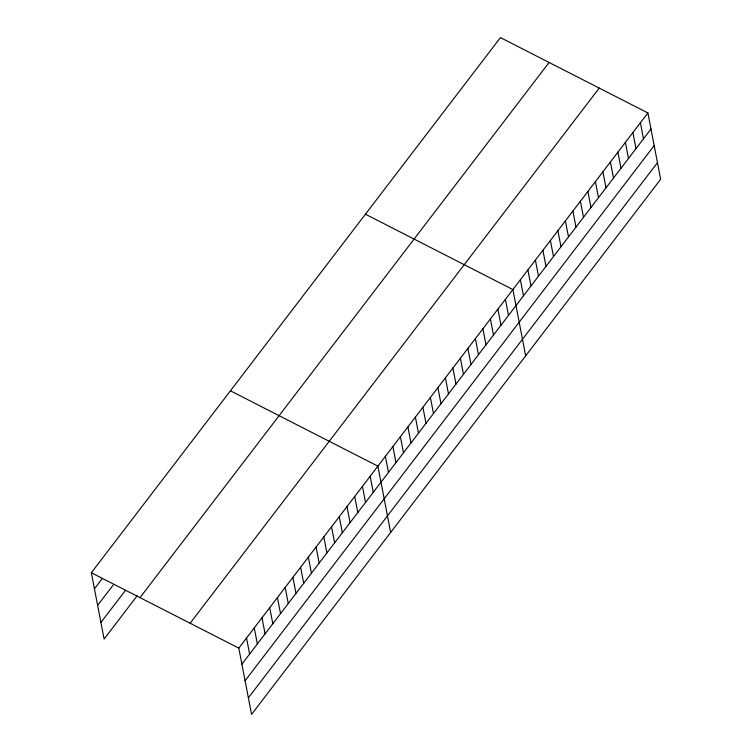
<?xml version="1.0" encoding="UTF-8"?>
<svg xmlns="http://www.w3.org/2000/svg" width="752" height="752" viewBox="0 0 752 752"><rect width="100%" height="100%" fill="white"/><g stroke="black" fill="none" stroke-linecap="round" stroke-linejoin="round"><path stroke-width="1.13" d="M137.118 595.857L104.105 639.05L91.34 572.761L500.437 37.6L647.895 112.95L660.66 179.239L251.563 714.4L238.798 648.121L647.895 112.95M94.432 588.816L102.159 578.711M97.619 605.398L113.073 585.178M100.909 622.468L125.499 590.311M140.004 597.633L549.101 62.463M190.143 623.248L599.231 88.087M241.89 664.166L650.988 129.006M245.086 680.748L654.184 145.578M248.376 697.828L657.474 162.658M365.434 214.207L512.902 289.558L525.657 355.837M230.432 390.805L377.899 466.165L390.655 532.444M91.34 572.761L238.798 648.121M640.403 122.764L643.486 138.819M632.902 132.578L635.995 148.633M625.401 142.382L628.493 158.437M617.9 152.195L620.992 168.251M610.398 162.009L613.491 178.064M602.897 171.823L605.99 187.878M595.396 181.636L598.489 197.682M587.895 191.44L590.987 207.496M580.403 201.254L583.486 217.309M572.902 211.068L575.994 227.123M565.401 220.881L568.493 236.927M557.899 230.685L560.992 246.741M550.398 240.499L553.491 256.554M542.897 250.313L545.99 266.368M535.396 260.126L538.488 276.172M527.895 269.93L530.987 285.986M520.393 279.744L523.486 295.799M505.4 299.371L508.493 315.417M497.899 309.175L500.992 325.231M490.398 318.989L493.491 335.044M482.897 328.803L485.989 344.858M475.396 338.616L478.488 354.671M467.894 348.42L470.987 364.476M460.393 358.234L463.486 374.289M452.892 368.048L455.985 384.103M445.4 377.861L448.483 393.916M437.899 387.675L440.992 403.721M430.398 397.479L433.49 413.534M422.897 407.293L425.989 423.348M415.395 417.106L418.488 433.161M407.894 426.92L410.987 442.966M400.393 436.724L403.486 452.779M392.892 446.538L395.984 462.593M385.4 456.351L388.483 472.406M370.172 476.27L373.255 492.325M362.436 486.375L365.528 502.43M354.709 496.489L357.802 512.544M346.982 506.594L350.075 522.649M339.255 516.709L342.348 532.754M331.529 526.814L334.621 542.869M323.802 536.919L326.894 552.974M316.075 547.033L319.168 563.088M308.348 557.138L311.441 573.193M300.621 567.252L303.714 583.298M292.895 577.357L295.987 593.413M285.168 587.462L288.26 603.518M277.441 597.577L280.534 613.623M269.714 607.682L272.807 623.737M261.987 617.787L265.08 633.842M254.261 627.901L257.344 643.956M246.534 638.006L249.617 654.061"/></g></svg>
